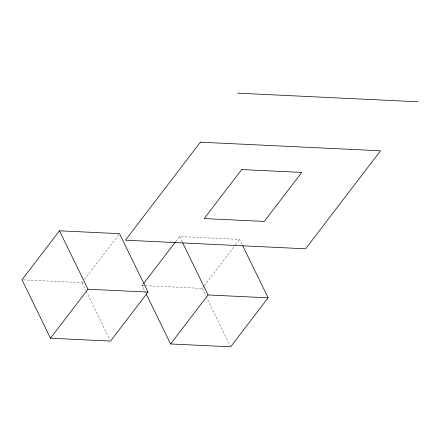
<?xml version="1.0" encoding="UTF-8"?>
<svg xmlns="http://www.w3.org/2000/svg" width="440" height="440" viewBox="0 0 440 440"><rect width="100%" height="100%" fill="white"/><g stroke="black" fill="none" stroke-linecap="round" stroke-linejoin="round"><path stroke-width="0.33" stroke-dasharray="2.2 1.65" d="M23.364 279.868L82.049 282.673L82.885 281.584M84.552 279.406L118.69 234.757M145.701 292.925L142.104 285.543L142.934 284.455M175.824 241.439L179.575 236.539L239.624 239.41L242.325 244.943M145.514 285.709L202.153 288.415L203.819 286.236M204.237 285.692L235.043 245.399M235.461 244.855L239.624 239.41M142.104 285.543L144.832 285.675M179.575 236.539L182.27 242.072M202.153 288.415L205.75 295.796M206.052 296.411L230.34 346.214M82.049 282.673L85.949 290.67M86.251 291.286L109.939 339.856"/><path stroke-width="0.66" d="M59.471 230.797L22 279.807L50.49 338.217L110.539 341.088L148.011 292.077L119.521 233.668L59.471 230.797L87.962 289.207L148.011 292.077M50.49 338.217L87.962 289.207M143.77 283.366L175.412 241.984M146.3 294.151L170.588 343.959L208.065 294.949L268.114 297.82L242.622 245.559M268.114 297.82L230.643 346.825L170.588 343.959M237.848 93.175L418 101.783M182.573 242.688L208.065 294.949M200.376 142.18L125.433 240.196L305.586 248.809L380.529 150.794L200.376 142.18M241.692 169.554L204.221 218.565L264.27 221.436L301.741 172.425L241.692 169.554"/></g></svg>
